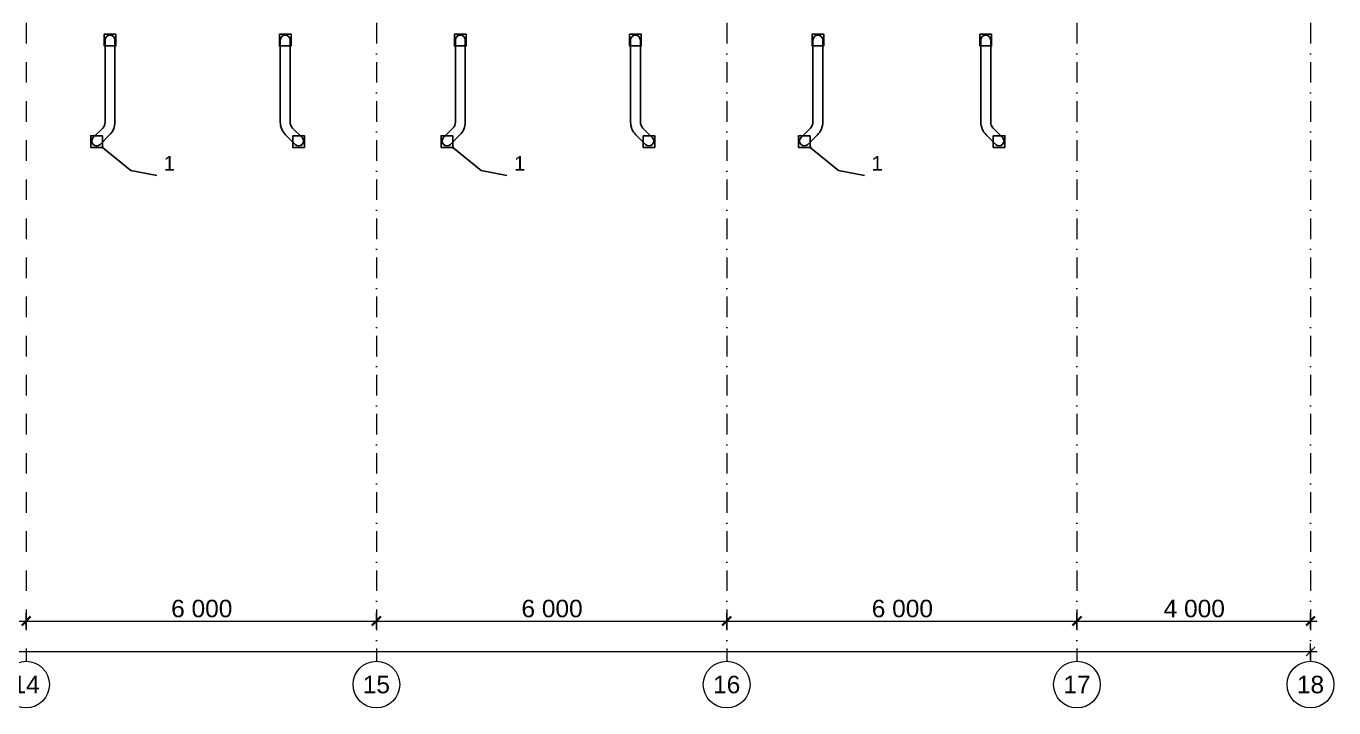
# Model space of a CAD drawing. Header units: millimetres. Extents: x -10605 to 104127, y -15987 to 52426.
# Drawn here: x 76001 to 98400, y -15987 to -4300 of the extents above; entities that cross this region are included whole.
import ezdxf
from ezdxf.enums import TextEntityAlignment as Align

# ---------------------------------------------------------------- set-up
doc = ezdxf.new("R2010")
doc.units = ezdxf.units.MM
doc.header["$MEASUREMENT"] = 0
doc.linetypes.add('Dot & Dashed', pattern=[670.277762, 352.777767, -176.388884, 0, -141.111112])
for name, color, linetype, lineweight in [('Металлический каркас здания_Ном._пера__98', 7, 'Continuous', 25), ('Оси_Ном._пера__200', 7, 'Continuous', 0), ('Оси_Ном._пера__97', 7, 'Continuous', 35), ('Оси_Ном._пера__98', 7, 'Continuous', 25), ('Оси_Ном._пера__99', 7, 'Continuous', 15), ('Отделочный_маркеры отделки_Ном._пера__200', 7, 'Continuous', 0)]:
    doc.layers.add(name, color=color, linetype=linetype, lineweight=lineweight)
doc.layers.add('Оси', color=7, linetype='Continuous')
doc.styles.add('РЎР“Р•РќР•Р\xa0РР\xa0_РЎРўРР›Р¬_1', font='arial.ttf')
doc.dimstyles.new('СГЕНЕРИР_СТИЛЬ__1', dxfattribs={"dimtxt": 0.18, "dimasz": 91.2, "dimexe": 0.18, "dimexo": 0.0625, "dimgap": 0.09, "dimtad": 0, "dimtih": 1, "dimtoh": 1, "dimdec": 4, "dimzin": 0, "dimdsep": 46, "dimcen": 0.09, "dimadec": 0, "dimazin": 0, "dimtfac": 1, "dimtdec": 4, "dimtmove": 0, "dimatfit": 3, "dimldrblk": 'ARROWHEAD_11', "dimfxl": 1, "dimtolj": 1, "dimtzin": 0, "dimarcsym": 0})
doc.dimstyles.new('СГЕНЕРИР_СТИЛЬ__2', dxfattribs={"dimtxt": 300, "dimasz": 142.5, "dimexe": 0.18, "dimexo": 0.0625, "dimgap": 0.09, "dimtad": 1, "dimtih": 1, "dimtoh": 1, "dimdec": 4, "dimzin": 0, "dimdsep": 46, "dimtxsty": 'РЎР“Р•РќР•Р\xa0РР\xa0_РЎРўРР›Р¬_1', "dimblk": 'ARROWHEAD_6', "dimblk1": 'ARROWHEAD_6', "dimblk2": 'ARROWHEAD_6', "dimcen": 0.09, "dimse1": 1, "dimse2": 1, "dimadec": 0, "dimazin": 0, "dimtfac": 1, "dimtdec": 4, "dimtmove": 0, "dimatfit": 3, "dimfxl": 1, "dimtolj": 1, "dimtzin": 0, "dimarcsym": 0})

# ---------------------------------------------------------------- blocks, each defined once
blk = doc.blocks.new('Wheel_Guide_WBM')
at = {"layer": 'Металлический каркас здания_Ном._пера__98', "color": 7, "linetype": 'Continuous', "lineweight": 25, "flags": 128}
for points in [[(-100, 100), (-100, -100), (100, -100), (100, 100)], [(129, -1638), (129, -1838), (329, -1838), (329, -1638)]]:
    blk.add_lwpolyline(points, close=True, dxfattribs=at)
blk.add_lwpolyline([(-84, 0), (-84, -1405, 0.198912), (8, -1626), (170, -1788, 1), (288, -1670), (126, -1508, -0.198912), (84, -1405), (84, 0, 1)], format="xyb", close=True, dxfattribs=at)
blk = doc.blocks.new('ARROWHEAD_11')
at = {"color": 0, "linetype": 'Continuous', "lineweight": 0}
blk.add_line((0, 0), (-1, 0), dxfattribs=at)
at = {"color": 0, "linetype": 'Continuous', "lineweight": 0, "const_width": 0.25, "flags": 128}
blk.add_lwpolyline([(-0.125, 0, 1), (0.125, 0, 1)], format="xyb", close=True, dxfattribs=at)
blk = doc.blocks.new('Стандартный Маркер Сетки_4')
at = {"layer": 'Оси_Ном._пера__200', "color": 7, "linetype": 'Dot & Dashed', "lineweight": 0}
for p in [(0, 0), (55187, 0)]:
    blk.add_line(p, (55187, 0), dxfattribs=at)
blk.add_point((55187, 0), dxfattribs=at)
blk.add_point((55187, 0), dxfattribs=at)
at = {"layer": 'Оси_Ном._пера__99', "color": 7, "linetype": 'Continuous', "lineweight": 15}
blk.add_circle((55587, 0), 400, dxfattribs=at)
at = {"layer": 'Оси_Ном._пера__200', "color": 7, "lineweight": 0, "style": 'РЎР“Р•РќР•Р\xa0РР\xa0_РЎРўРР›Р¬_1'}
blk.add_attdef('AC_MarkerText_1', text='', height=300, rotation=90, dxfattribs=at).set_placement((55368, -69), align=Align.TOP_CENTER)
blk = doc.blocks.new('*D2483')
at = {"layer": 'Оси_Ном._пера__200', "color": 7, "linetype": 'Continuous', "lineweight": 0}
for p, q in [((0, -15163), (0, -14881)), ((98000, -15163), (98000, -14881)), ((-112, -15022), (0, -15022)), ((0, -15022), (98000, -15022)), ((98000, -15022), (98113, -15022))]:
    blk.add_line(p, q, dxfattribs=at)
at = {"layer": 'Оси_Ном._пера__98', "color": 7, "linetype": 'Continuous', "lineweight": 25}
for p, q in [((75, -14947), (-75, -15097)), ((97925, -15097), (98075, -14947))]:
    blk.add_line(p, q, dxfattribs=at)
at = {"layer": 'Оси_Ном._пера__200', "color": 7, "lineweight": 0, "insert": (48371, -14962), "char_height": 300, "attachment_point": 7, "style": 'РЎР“Р•РќР•Р\xa0РР\xa0_РЎРўРР›Р¬_1'}
blk.add_mtext('\\A1;{\\pql;\\fArial|b0|i0|c204|p0;\\W1.000000;98\xa0000}', dxfattribs=at)
blk = doc.blocks.new('ARROWHEAD_6')
at = {"color": 0, "linetype": 'Continuous', "lineweight": 0}
for p, q in [((0, 0), (-1, 0)), ((-0.5, -0.5), (0.5, 0.5))]:
    blk.add_line(p, q, dxfattribs=at)
blk = doc.blocks.new('*D2504')
at = {"layer": 'Оси_Ном._пера__200', "color": 7, "linetype": 'Continuous', "lineweight": 0}
for p, q in [((70000, -14639), (70000, -14358)), ((70000, -14498), (76000, -14498)), ((76000, -14639), (76000, -14358))]:
    blk.add_line(p, q, dxfattribs=at)
at = {"layer": 'Оси_Ном._пера__97', "color": 7, "linetype": 'Continuous', "lineweight": 35}
for p, q in [((70075, -14423), (69925, -14573)), ((76075, -14423), (75925, -14573))]:
    blk.add_line(p, q, dxfattribs=at)
at = {"layer": 'Оси_Ном._пера__200', "color": 7, "lineweight": 0, "insert": (72485, -14438), "char_height": 300, "attachment_point": 7, "style": 'РЎР“Р•РќР•Р\xa0РР\xa0_РЎРўРР›Р¬_1'}
blk.add_mtext('\\A1;{\\pql;\\fArial|b0|i0|c204|p0;\\W1.000000;6\xa0000}', dxfattribs=at)
blk = doc.blocks.new('*D2505')
at = {"layer": 'Оси_Ном._пера__200', "color": 7, "linetype": 'Continuous', "lineweight": 0}
for p, q in [((76000, -14639), (76000, -14358)), ((76000, -14498), (82000, -14498)), ((82000, -14639), (82000, -14358))]:
    blk.add_line(p, q, dxfattribs=at)
at = {"layer": 'Оси_Ном._пера__97', "color": 7, "linetype": 'Continuous', "lineweight": 35}
for p, q in [((76075, -14423), (75925, -14573)), ((82075, -14423), (81925, -14573))]:
    blk.add_line(p, q, dxfattribs=at)
at = {"layer": 'Оси_Ном._пера__200', "color": 7, "lineweight": 0, "insert": (78485, -14438), "char_height": 300, "attachment_point": 7, "style": 'РЎР“Р•РќР•Р\xa0РР\xa0_РЎРўРР›Р¬_1'}
blk.add_mtext('\\A1;{\\pql;\\fArial|b0|i0|c204|p0;\\W1.000000;6\xa0000}', dxfattribs=at)
blk = doc.blocks.new('*D2506')
at = {"layer": 'Оси_Ном._пера__200', "color": 7, "linetype": 'Continuous', "lineweight": 0}
for p, q in [((82000, -14639), (82000, -14358)), ((82000, -14498), (88000, -14498)), ((88000, -14639), (88000, -14358))]:
    blk.add_line(p, q, dxfattribs=at)
at = {"layer": 'Оси_Ном._пера__97', "color": 7, "linetype": 'Continuous', "lineweight": 35}
for p, q in [((82075, -14423), (81925, -14573)), ((88075, -14423), (87925, -14573))]:
    blk.add_line(p, q, dxfattribs=at)
at = {"layer": 'Оси_Ном._пера__200', "color": 7, "lineweight": 0, "insert": (84485, -14438), "char_height": 300, "attachment_point": 7, "style": 'РЎР“Р•РќР•Р\xa0РР\xa0_РЎРўРР›Р¬_1'}
blk.add_mtext('\\A1;{\\pql;\\fArial|b0|i0|c204|p0;\\W1.000000;6\xa0000}', dxfattribs=at)
blk = doc.blocks.new('*D2507')
at = {"layer": 'Оси_Ном._пера__200', "color": 7, "linetype": 'Continuous', "lineweight": 0}
for p, q in [((88000, -14639), (88000, -14358)), ((88000, -14498), (94000, -14498)), ((94000, -14639), (94000, -14358))]:
    blk.add_line(p, q, dxfattribs=at)
at = {"layer": 'Оси_Ном._пера__97', "color": 7, "linetype": 'Continuous', "lineweight": 35}
for p, q in [((88075, -14423), (87925, -14573)), ((94075, -14423), (93925, -14573))]:
    blk.add_line(p, q, dxfattribs=at)
at = {"layer": 'Оси_Ном._пера__200', "color": 7, "lineweight": 0, "insert": (90485, -14438), "char_height": 300, "attachment_point": 7, "style": 'РЎР“Р•РќР•Р\xa0РР\xa0_РЎРўРР›Р¬_1'}
blk.add_mtext('\\A1;{\\pql;\\fArial|b0|i0|c204|p0;\\W1.000000;6\xa0000}', dxfattribs=at)
blk = doc.blocks.new('*D2508')
at = {"layer": 'Оси_Ном._пера__200', "color": 7, "linetype": 'Continuous', "lineweight": 0}
for p, q in [((94000, -14639), (94000, -14358)), ((94000, -14498), (98000, -14498)), ((98000, -14639), (98000, -14358)), ((98000, -14498), (98113, -14498))]:
    blk.add_line(p, q, dxfattribs=at)
at = {"layer": 'Оси_Ном._пера__97', "color": 7, "linetype": 'Continuous', "lineweight": 35}
for p, q in [((94075, -14423), (93925, -14573)), ((97925, -14573), (98075, -14423))]:
    blk.add_line(p, q, dxfattribs=at)
at = {"layer": 'Оси_Ном._пера__200', "color": 7, "lineweight": 0, "insert": (95485, -14438), "char_height": 300, "attachment_point": 7, "style": 'РЎР“Р•РќР•Р\xa0РР\xa0_РЎРўРР›Р¬_1'}
blk.add_mtext('\\A1;{\\pql;\\fArial|b0|i0|c204|p0;\\W1.000000;4\xa0000}', dxfattribs=at)

msp = doc.modelspace()

# ---------------------------------------------------------------- block references
at = {"layer": 'Металлический каркас здания_Ном._пера__98', "color": 7, "linetype": 'Continuous', "lineweight": 25, "xscale": -1, "zscale": 1000}
for p in [(77438.08361, -4539.93779), (83438.08361, -4539.93779), (89561.9163, -4539.93779)]:
    msp.add_blockref('Wheel_Guide_WBM', p, dxfattribs=at)
at = {"layer": 'Металлический каркас здания_Ном._пера__98', "color": 7, "linetype": 'Continuous', "lineweight": 25, "zscale": 1000}
for p in [(80438.08361, -4539.93779), (86438.08361, -4539.93779), (92438.08361, -4539.93779)]:
    msp.add_blockref('Wheel_Guide_WBM', p, dxfattribs=at)
at = {"layer": 'Оси', "color": 8, "linetype": 'Continuous', "lineweight": 0, "true_color": 0x747474}
ref = msp.add_blockref('Стандартный Маркер Сетки_4', (76000, 40000.00005), dxfattribs=dict(at, zscale=1000, rotation=270))
ref.add_attrib('AC_MarkerText_1', '14', dxfattribs={"layer": 'Оси_Ном._пера__200', "color": 7, "lineweight": 0, "height": 300, "rotation": 360, "style": 'РЎР“Р•РќР•Р\xa0РР\xa0_РЎРўРР›Р¬_1'}).set_placement((76000, -15437.02337), align=Align.TOP_CENTER)
ref = msp.add_blockref('Стандартный Маркер Сетки_4', (81999.99994, 40000.00005), dxfattribs=dict(at, zscale=1000, rotation=270))
ref.add_attrib('AC_MarkerText_1', '15', dxfattribs={"layer": 'Оси_Ном._пера__200', "color": 7, "lineweight": 0, "height": 300, "rotation": 360, "style": 'РЎР“Р•РќР•Р\xa0РР\xa0_РЎРўРР›Р¬_1'}).set_placement((81999.99994, -15437.02337), align=Align.TOP_CENTER)
ref = msp.add_blockref('Стандартный Маркер Сетки_4', (88000, 40000.00005), dxfattribs=dict(at, zscale=1000, rotation=270))
ref.add_attrib('AC_MarkerText_1', '16', dxfattribs={"layer": 'Оси_Ном._пера__200', "color": 7, "lineweight": 0, "height": 300, "rotation": 360, "style": 'РЎР“Р•РќР•Р\xa0РР\xa0_РЎРўРР›Р¬_1'}).set_placement((88000, -15437.02337), align=Align.TOP_CENTER)
ref = msp.add_blockref('Стандартный Маркер Сетки_4', (94000, 40000.00005), dxfattribs=dict(at, zscale=1000, rotation=270))
ref.add_attrib('AC_MarkerText_1', '17', dxfattribs={"layer": 'Оси_Ном._пера__200', "color": 7, "lineweight": 0, "height": 300, "rotation": 360, "style": 'РЎР“Р•РќР•Р\xa0РР\xa0_РЎРўРР›Р¬_1'}).set_placement((94000, -15437.02337), align=Align.TOP_CENTER)
ref = msp.add_blockref('Стандартный Маркер Сетки_4', (98000.00007, 40000.00005), dxfattribs=dict(at, zscale=1000, rotation=270))
ref.add_attrib('AC_MarkerText_1', '18', dxfattribs={"layer": 'Оси_Ном._пера__200', "color": 7, "lineweight": 0, "height": 300, "rotation": 360, "style": 'РЎР“Р•РќР•Р\xa0РР\xa0_РЎРўРР›Р¬_1'}).set_placement((98000.00007, -15437.02337), align=Align.TOP_CENTER)

# ---------------------------------------------------------------- texts
at = {"layer": 'Отделочный_маркеры отделки_Ном._пера__200', "color": 7, "linetype": 'Continuous', "lineweight": 0, "char_height": 250, "attachment_point": 7, "style": 'РЎР“Р•РќР•Р\xa0РР\xa0_РЎРўРР›Р¬_1'}
for insert in [(78357.2716, -6777.14945), (84357.2716, -6777.14945), (90481.10429, -6777.14945)]:
    msp.add_mtext('\\A1;{\\pql;\\fArial|b0|i0|c204|p0;\\W1.000000;1}', dxfattribs=dict(at, insert=insert))

# ---------------------------------------------------------------- dimensions: what is measured, and where the dimension line sits
at = {"layer": 'Оси', "color": 7, "linetype": 'Continuous', "lineweight": 0}
for base, p1, p2, picture, middle in [((76000, -14498.3327), (70000, -15587.02337), (76000, -15587.02337), '*D2504', (72999.83803, -14288.3327)), ((81999.99994, -14498.3327), (76000, -15587.02337), (81999.99994, -15587.02337), '*D2505', (78999.838, -14288.3327)), ((88000, -14498.3327), (81999.99994, -15587.02337), (88000, -15587.02337), '*D2506', (84999.838, -14288.3327)), ((94000, -14498.3327), (88000, -15587.02337), (94000, -15587.02337), '*D2507', (90999.83803, -14288.3327)), ((98000.00007, -14498.3327), (94000, -15587.02337), (98000.00007, -15587.02337), '*D2508', (95999.83806, -14288.3327)), ((98000.0000716933, -15021.8971559644), (0, -15587.0233678859), (98000.0000716933, -15587.0233678859), '*D2483', (48999.5830575523, -14811.8971535802))]:
    dim = msp.add_linear_dim(base=base, p1=p1, p2=p2, dimstyle='СГЕНЕРИР_СТИЛЬ__2', dxfattribs=at)
    dim.commit()
    dim.dimension.update_dxf_attribs({"geometry": picture, "text_midpoint": middle, "dimtype": 160})

# ---------------------------------------------------------------- leaders
at = {"layer": 'Отделочный_маркеры отделки_Ном._пера__200', "color": 7, "linetype": 'Continuous', "lineweight": 0, "annotation_type": 0, "has_hookline": 1, "hookline_direction": 1, "text_width": 92}
for points in [[(77309.08361, -6378.01033), (77793.93767, -6777.14945), (78237.2716, -6862.8644)], [(83309.08361, -6378.01033), (83793.93767, -6777.14945), (84237.2716, -6862.8644)], [(89432.9163, -6378.01033), (89917.77036, -6777.14945), (90361.10429, -6862.8644)]]:
    msp.add_leader(points, dimstyle='СГЕНЕРИР_СТИЛЬ__1', dxfattribs=at)

doc.saveas('drawing.dxf')
